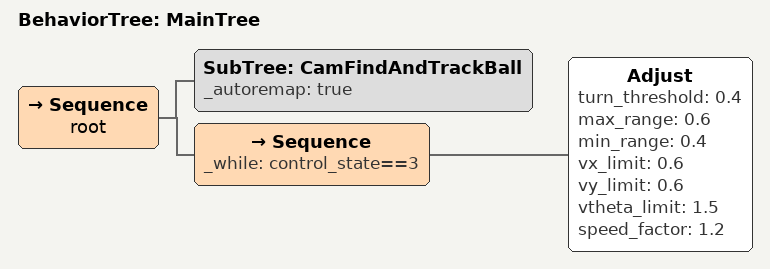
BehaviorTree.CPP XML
<root BTCPP_format="4" >
    <include path="./subtrees/subtree_cam_find_and_track_ball.xml" />
    <BehaviorTree ID="MainTree">
        <Sequence name="root">
            <SubTree ID="CamFindAndTrackBall" _autoremap="true" />

            <Sequence _while="control_state==3" >
                <Adjust turn_threshold="0.4" max_range="0.6" min_range="0.4" vx_limit="0.6" vy_limit="0.6" vtheta_limit="1.5" speed_factor="1.2"  />
            </Sequence>
        </Sequence>
    </BehaviorTree>
</root>
